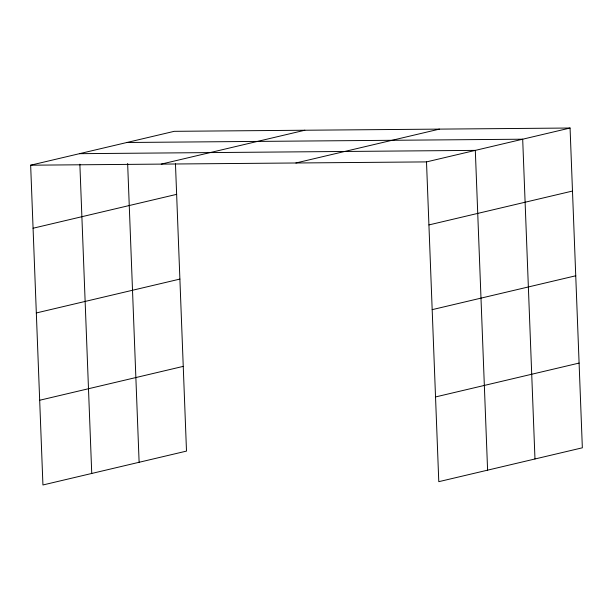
<?xml version="1.0" encoding="UTF-8"?>
<svg xmlns="http://www.w3.org/2000/svg" width="613" height="613" viewBox="0 0 613 613"><rect width="100%" height="100%" fill="white"/><g stroke="black" fill="none" stroke-linecap="round" stroke-linejoin="round"><path stroke-width="0.92" d="M175.464 163.794L186.498 451.099L42.933 484.975L30.65 165.196L174.215 131.328L570.067 128.025L582.35 447.804L438.785 481.672L426.502 161.901L570.067 128.025M161.28 164.108L304.845 130.232M295.872 162.989L439.437 129.113M33.071 228.228L176.636 194.352M36.328 312.952L179.893 279.084M428.924 224.925L572.488 191.049M39.676 400.251L183.241 366.375M432.18 309.649L575.745 275.781M435.529 396.948L579.093 363.072M126.837 142.5L522.69 139.205L534.973 458.976M79.46 153.679L475.313 150.377L487.596 470.156M30.65 165.196L426.502 161.901M127.642 163.51L139.12 462.279M79.866 164.184L91.743 473.458"/></g></svg>
